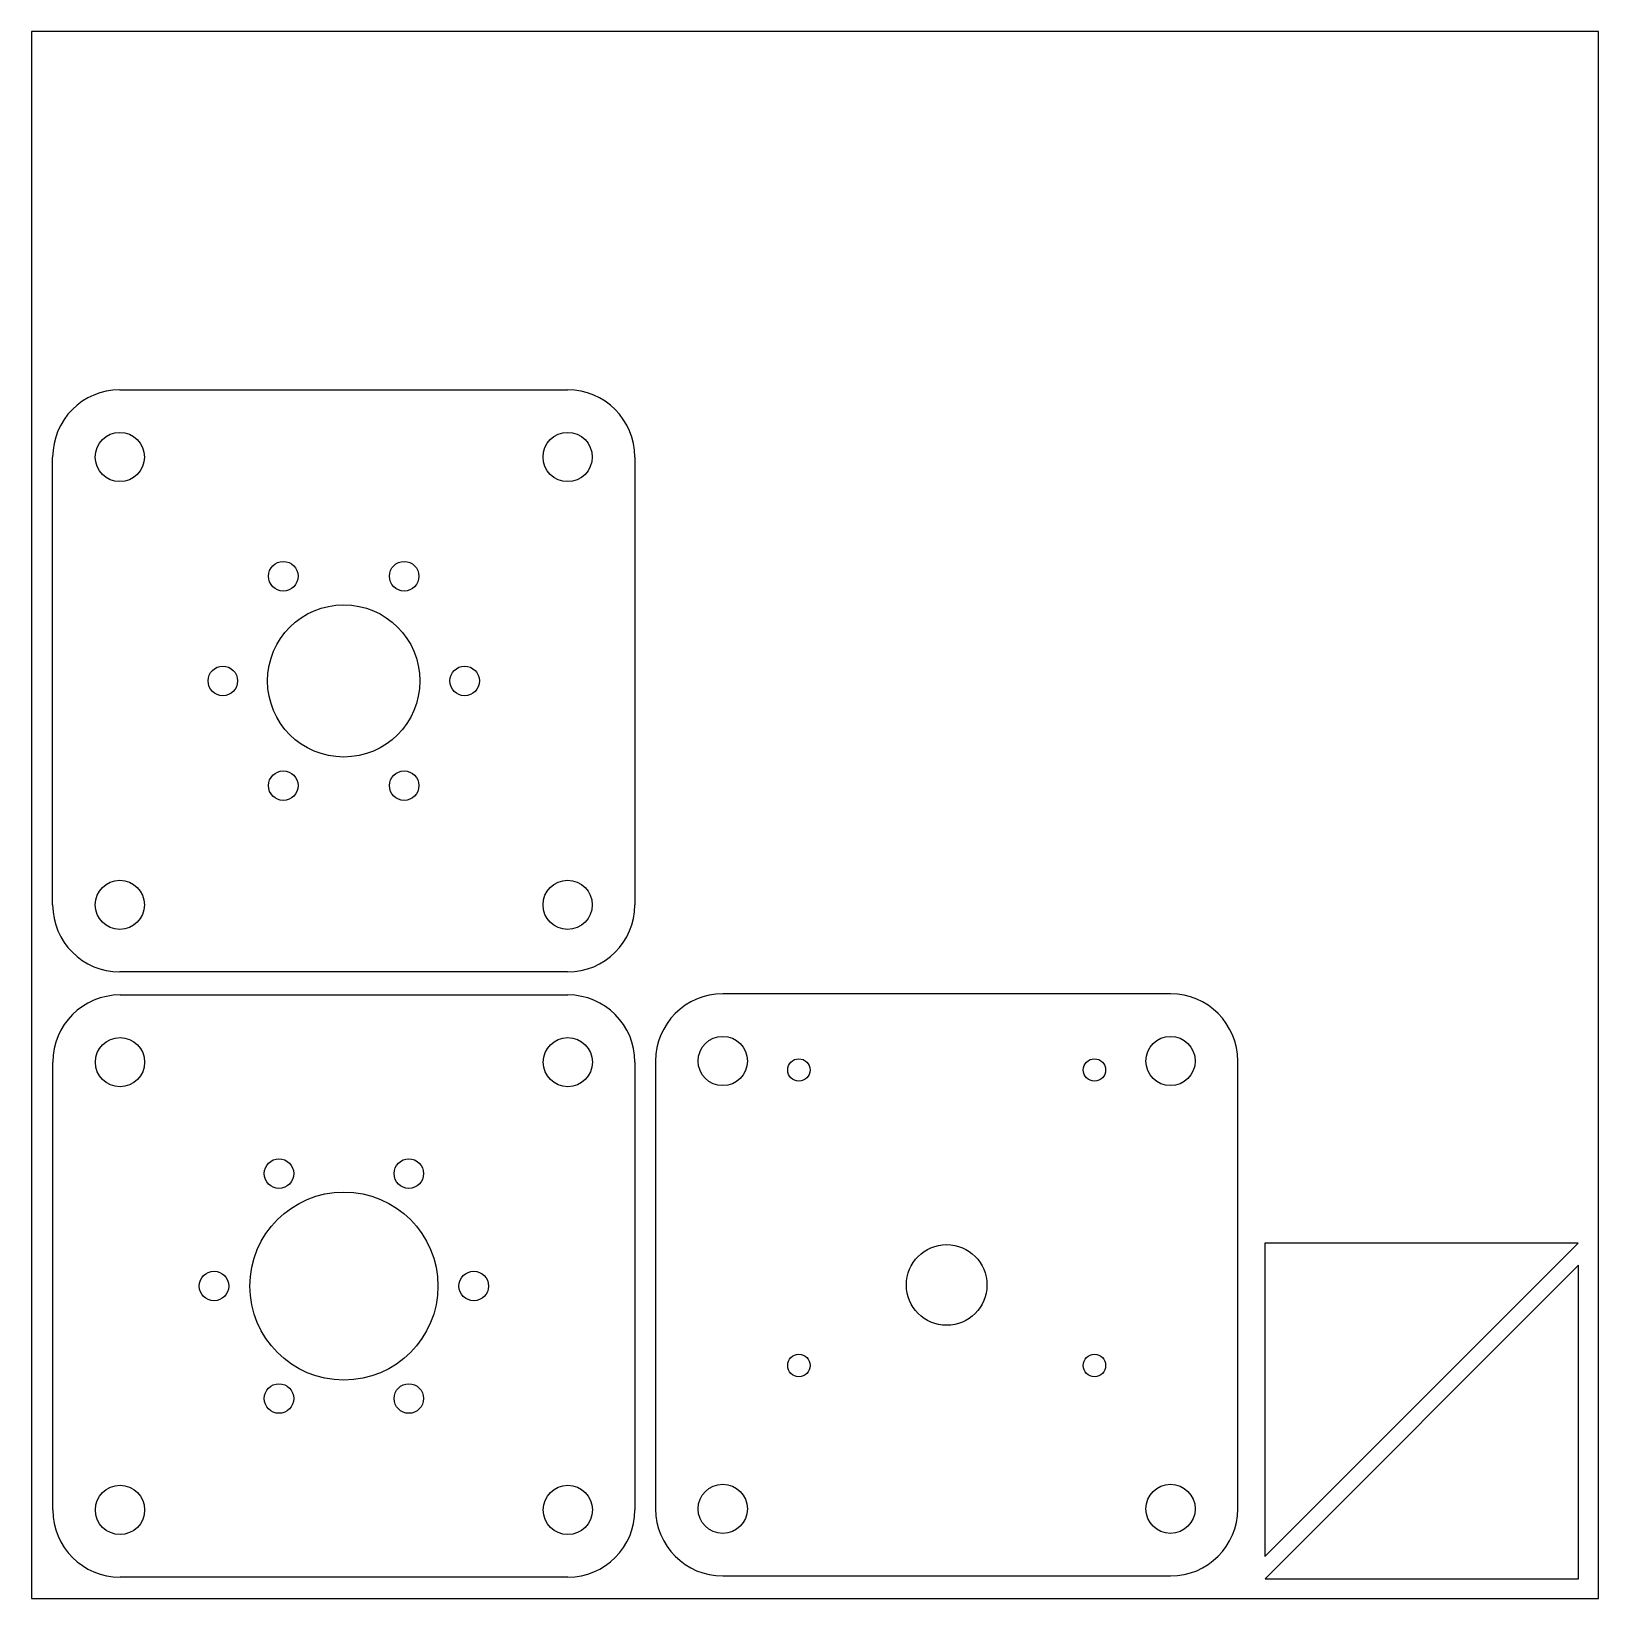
# Model space of a CAD drawing. Header units: millimetres. Extents: x 0 to 350, y 0 to 350.
import ezdxf

# ---------------------------------------------------------------- set-up
doc = ezdxf.new("R2010")
doc.units = ezdxf.units.MM
doc.header["$MEASUREMENT"] = 0

msp = doc.modelspace()

# ---------------------------------------------------------------- linework, layer by layer
at = {"color": 7, "linetype": 'Continuous', "lineweight": 25}
for p, q in [((19.76, 269.94), (119.76, 269.94)), ((4.76, 154.94), (4.76, 254.94)), ((134.76, 254.94), (134.76, 154.94)), ((119.76, 139.94), (19.76, 139.94)), ((19.8, 134.81), (119.8, 134.81)), ((254.4, 135.06), (154.4, 135.06)), ((4.8, 19.81), (4.8, 119.81)), ((134.8, 119.81), (134.8, 19.81)), ((139.4, 120.06), (139.4, 20.06)), ((269.4, 20.06), (269.4, 120.06)), ((345.44, 79.38), (275.44, 79.38)), ((275.44, 9.38), (345.44, 79.38)), ((275.44, 79.38), (275.44, 9.38)), ((345.52, 74.44), (275.52, 4.44)), ((345.52, 4.44), (345.52, 74.44)), ((119.8, 4.81), (19.8, 4.81)), ((154.4, 5.06), (254.4, 5.06)), ((275.52, 4.44), (345.52, 4.44))]:
    msp.add_line(p, q, dxfattribs=at)
msp.add_lwpolyline([(0, 0), (350, 0), (350, 350), (0, 350)], close=True)
for centre, radius in [((19.76, 254.94), 5.5), ((119.76, 254.94), 5.5), ((56.26, 228.32), 3.3), ((83.26, 228.32), 3.3), ((69.76, 204.94), 17), ((42.76, 204.94), 3.3), ((96.76, 204.94), 3.3), ((56.26, 181.56), 3.3), ((83.26, 181.56), 3.3), ((19.76, 154.94), 5.5), ((119.76, 154.94), 5.5), ((19.8, 119.81), 5.5), ((119.8, 119.81), 5.5), ((154.4, 120.06), 5.5), ((254.4, 120.06), 5.5), ((171.4, 118.06), 2.5), ((237.4, 118.06), 2.5), ((55.3, 94.92), 3.3), ((84.3, 94.92), 3.3), ((69.8, 69.81), 21), ((204.4, 70.06), 9), ((40.8, 69.81), 3.3), ((98.8, 69.81), 3.3), ((171.4, 52.06), 2.5), ((237.4, 52.06), 2.5), ((55.3, 44.69), 3.3), ((84.3, 44.69), 3.3), ((19.8, 19.81), 5.5), ((119.8, 19.81), 5.5), ((154.4, 20.06), 5.5), ((254.4, 20.06), 5.5)]:
    msp.add_circle(centre, radius, dxfattribs=at)
for centre, start, end in [((19.76, 254.94), 90, 180), ((119.76, 254.94), 0, 90), ((19.76, 154.94), 180, 270), ((119.76, 154.94), 270, 0), ((19.8, 119.81), 90, 180), ((119.8, 119.81), 0, 90), ((154.4, 120.06), 90, 180), ((254.4, 120.06), 0, 90), ((19.8, 19.81), 180, 270), ((119.8, 19.81), 270, 0), ((154.4, 20.06), 180, 270), ((254.4, 20.06), 270, 0)]:
    msp.add_arc(centre, 15, start, end, dxfattribs=at)

doc.saveas('drawing.dxf')
